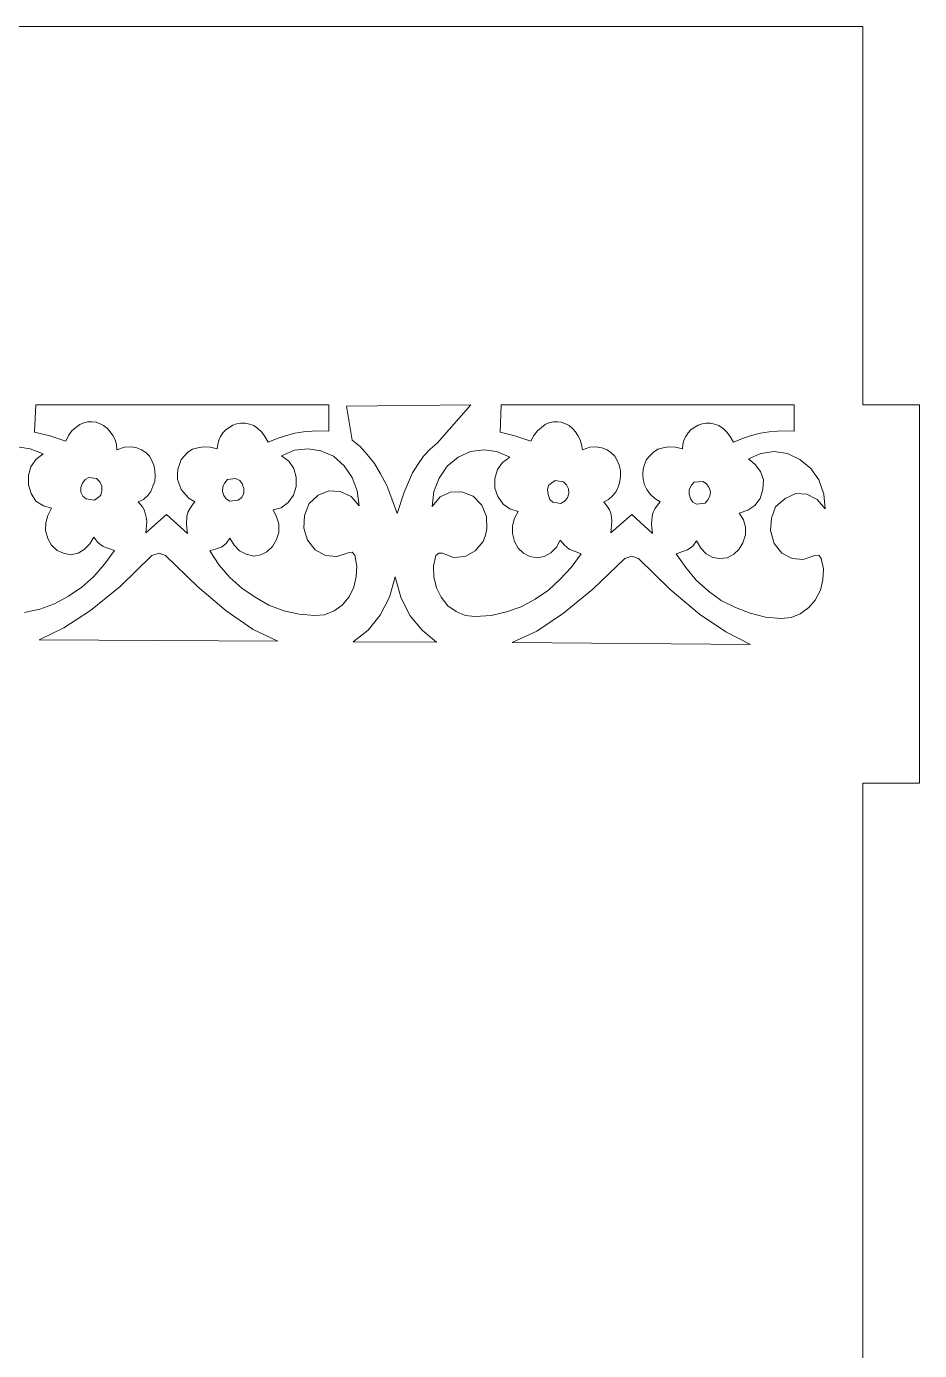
# Model space of a CAD drawing. Header units: inches. Extents: x -4.04 to 3.96, y -5.52 to 0.82.
# Drawn here: x -1.256 to -0.595, y -3.336 to -2.356 of the extents above; entities that cross this region are included whole.
import ezdxf

# ---------------------------------------------------------------- set-up
doc = ezdxf.new("R2010")
doc.units = ezdxf.units.IN
doc.header["$MEASUREMENT"] = 0
doc.layers.add('Katman 1', color=7, linetype='Continuous')

msp = doc.modelspace()

# ---------------------------------------------------------------- linework, layer by layer
at = {"layer": 'Katman 1', "color": 250, "lineweight": 9}
for points in [[(-1.67309, -2.35577), (-1.67309, -2.35577), (-0.63721, -2.35577), (-0.63721, -2.35577)], [(-0.63721, -2.35577), (-0.63721, -2.35577), (-0.63721, -2.63572), (-0.63721, -2.63572)], [(-1.2486, -2.63572), (-1.2486, -2.63572), (-1.24963, -2.65603), (-1.24963, -2.65603)], [(-1.03194, -2.63572), (-1.03194, -2.63572), (-1.2486, -2.63572), (-1.2486, -2.63572)], [(-1.03194, -2.65532), (-1.03194, -2.65532), (-1.03194, -2.63572), (-1.03194, -2.63572)], [(-0.92698, -2.63572), (-0.92698, -2.63572), (-1.01901, -2.63681), (-1.01901, -2.63681)], [(-0.95183, -2.66409), (-0.95183, -2.66409), (-0.92698, -2.63572), (-0.92698, -2.63572)], [(-0.90456, -2.63572), (-0.90456, -2.63572), (-0.90527, -2.65603), (-0.90527, -2.65603)], [(-0.68793, -2.63572), (-0.68793, -2.63572), (-0.90456, -2.63572), (-0.90456, -2.63572)], [(-0.68793, -2.65532), (-0.68793, -2.65532), (-0.68793, -2.63572), (-0.68793, -2.63572)], [(-0.63721, -2.63572), (-0.63721, -2.63572), (-0.59519, -2.63572), (-0.59519, -2.63572)], [(-0.59519, -2.63572), (-0.59519, -2.63572), (-0.59519, -2.91573), (-0.59519, -2.91573)], [(-1.01901, -2.63681), (-1.01901, -2.63681), (-1.01481, -2.66198), (-1.01481, -2.66198)], [(-1.22442, -2.6585), (-1.22442, -2.6585), (-1.222, -2.65498), (-1.222, -2.65498)], [(-1.222, -2.65498), (-1.222, -2.65498), (-1.21918, -2.65254), (-1.21918, -2.65254)], [(-1.21918, -2.65254), (-1.21918, -2.65254), (-1.21607, -2.65045), (-1.21607, -2.65045)], [(-1.21607, -2.65045), (-1.21607, -2.65045), (-1.21322, -2.64905), (-1.21322, -2.64905)], [(-1.21322, -2.64905), (-1.21322, -2.64905), (-1.21011, -2.64834), (-1.21011, -2.64834)], [(-1.21011, -2.64834), (-1.21011, -2.64834), (-1.20693, -2.64834), (-1.20693, -2.64834)], [(-1.20693, -2.64834), (-1.20693, -2.64834), (-1.20411, -2.6487), (-1.20411, -2.6487)], [(-1.20411, -2.6487), (-1.20411, -2.6487), (-1.201, -2.64976), (-1.201, -2.64976)], [(-1.201, -2.64976), (-1.201, -2.64976), (-1.19853, -2.65112), (-1.19853, -2.65112)], [(-1.19853, -2.65112), (-1.19853, -2.65112), (-1.19573, -2.65325), (-1.19573, -2.65325)], [(-1.19573, -2.65325), (-1.19573, -2.65325), (-1.19367, -2.6557), (-1.19367, -2.6557)], [(-1.11035, -2.65639), (-1.11035, -2.65639), (-1.10826, -2.65428), (-1.10826, -2.65428)], [(-1.10826, -2.65428), (-1.10826, -2.65428), (-1.10577, -2.65254), (-1.10577, -2.65254)], [(-1.10577, -2.65254), (-1.10577, -2.65254), (-1.10299, -2.65078), (-1.10299, -2.65078)], [(-1.10299, -2.65078), (-1.10299, -2.65078), (-1.10019, -2.64976), (-1.10019, -2.64976)], [(-1.10019, -2.64976), (-1.10019, -2.64976), (-1.09704, -2.64941), (-1.09704, -2.64941)], [(-1.09704, -2.64941), (-1.09704, -2.64941), (-1.09391, -2.64941), (-1.09391, -2.64941)], [(-1.09391, -2.64941), (-1.09391, -2.64941), (-1.09075, -2.65007), (-1.09075, -2.65007)], [(-1.09075, -2.65007), (-1.09075, -2.65007), (-1.08757, -2.65112), (-1.08757, -2.65112)], [(-1.08757, -2.65112), (-1.08757, -2.65112), (-1.08446, -2.65325), (-1.08446, -2.65325)], [(-1.08446, -2.65325), (-1.08446, -2.65325), (-1.08161, -2.65603), (-1.08161, -2.65603)], [(-1.05083, -2.6557), (-1.05083, -2.6557), (-1.04421, -2.65532), (-1.04421, -2.65532)], [(-1.04421, -2.65532), (-1.04421, -2.65532), (-1.03826, -2.65498), (-1.03826, -2.65498)], [(-1.03826, -2.65498), (-1.03826, -2.65498), (-1.03194, -2.65532), (-1.03194, -2.65532)], [(-0.8804, -2.6585), (-0.8804, -2.6585), (-0.87758, -2.65498), (-0.87758, -2.65498)], [(-0.87758, -2.65498), (-0.87758, -2.65498), (-0.8748, -2.65254), (-0.8748, -2.65254)], [(-0.8748, -2.65254), (-0.8748, -2.65254), (-0.872, -2.65045), (-0.872, -2.65045)], [(-0.872, -2.65045), (-0.872, -2.65045), (-0.86922, -2.64905), (-0.86922, -2.64905)], [(-0.86922, -2.64905), (-0.86922, -2.64905), (-0.86605, -2.64834), (-0.86605, -2.64834)], [(-0.86605, -2.64834), (-0.86605, -2.64834), (-0.86294, -2.64834), (-0.86294, -2.64834)], [(-0.86294, -2.64834), (-0.86294, -2.64834), (-0.86011, -2.6487), (-0.86011, -2.6487)], [(-0.86011, -2.6487), (-0.86011, -2.6487), (-0.85698, -2.64976), (-0.85698, -2.64976)], [(-0.85698, -2.64976), (-0.85698, -2.64976), (-0.85416, -2.65112), (-0.85416, -2.65112)], [(-0.85416, -2.65112), (-0.85416, -2.65112), (-0.85171, -2.65325), (-0.85171, -2.65325)], [(-0.85171, -2.65325), (-0.85171, -2.65325), (-0.8496, -2.6557), (-0.8496, -2.6557)], [(-0.76631, -2.65639), (-0.76631, -2.65639), (-0.76422, -2.65428), (-0.76422, -2.65428)], [(-0.76422, -2.65428), (-0.76422, -2.65428), (-0.76177, -2.65254), (-0.76177, -2.65254)], [(-0.76177, -2.65254), (-0.76177, -2.65254), (-0.75898, -2.65078), (-0.75898, -2.65078)], [(-0.75898, -2.65078), (-0.75898, -2.65078), (-0.75581, -2.64976), (-0.75581, -2.64976)], [(-0.75581, -2.64976), (-0.75581, -2.64976), (-0.75304, -2.64941), (-0.75304, -2.64941)], [(-0.75304, -2.64941), (-0.75304, -2.64941), (-0.74986, -2.64941), (-0.74986, -2.64941)], [(-0.74986, -2.64941), (-0.74986, -2.64941), (-0.7467, -2.65007), (-0.7467, -2.65007)], [(-0.7467, -2.65007), (-0.7467, -2.65007), (-0.74357, -2.65112), (-0.74357, -2.65112)], [(-0.74357, -2.65112), (-0.74357, -2.65112), (-0.74046, -2.65325), (-0.74046, -2.65325)], [(-0.74046, -2.65325), (-0.74046, -2.65325), (-0.73764, -2.65603), (-0.73764, -2.65603)], [(-0.70646, -2.6557), (-0.70646, -2.6557), (-0.70017, -2.65532), (-0.70017, -2.65532)], [(-0.70017, -2.65532), (-0.70017, -2.65532), (-0.69422, -2.65498), (-0.69422, -2.65498)], [(-0.69422, -2.65498), (-0.69422, -2.65498), (-0.68793, -2.65532), (-0.68793, -2.65532)], [(-1.24963, -2.65603), (-1.24963, -2.65603), (-1.23844, -2.65885), (-1.23844, -2.65885)], [(-1.23844, -2.65885), (-1.23844, -2.65885), (-1.22654, -2.6627), (-1.22654, -2.6627)], [(-1.22654, -2.6627), (-1.22654, -2.6627), (-1.22442, -2.6585), (-1.22442, -2.6585)], [(-1.19367, -2.6557), (-1.19367, -2.6557), (-1.19186, -2.6585), (-1.19186, -2.6585)], [(-1.19186, -2.6585), (-1.19186, -2.6585), (-1.19013, -2.66163), (-1.19013, -2.66163)], [(-1.19013, -2.66163), (-1.19013, -2.66163), (-1.18909, -2.66514), (-1.18909, -2.66514)], [(-1.18909, -2.66514), (-1.18909, -2.66514), (-1.18875, -2.66901), (-1.18875, -2.66901)], [(-1.11455, -2.6683), (-1.11455, -2.6683), (-1.11417, -2.66514), (-1.11417, -2.66514)], [(-1.11417, -2.66514), (-1.11417, -2.66514), (-1.11346, -2.66198), (-1.11346, -2.66198)], [(-1.11346, -2.66198), (-1.11346, -2.66198), (-1.11208, -2.65919), (-1.11208, -2.65919)], [(-1.11208, -2.65919), (-1.11208, -2.65919), (-1.11035, -2.65639), (-1.11035, -2.65639)], [(-1.08161, -2.65603), (-1.08161, -2.65603), (-1.07922, -2.65919), (-1.07922, -2.65919)], [(-1.07922, -2.65919), (-1.07922, -2.65919), (-1.07675, -2.66341), (-1.07675, -2.66341)], [(-1.07675, -2.66341), (-1.07675, -2.66341), (-1.0701, -2.66061), (-1.0701, -2.66061)], [(-1.0701, -2.66061), (-1.0701, -2.66061), (-1.06343, -2.6585), (-1.06343, -2.6585)], [(-1.06343, -2.6585), (-1.06343, -2.6585), (-1.05715, -2.65674), (-1.05715, -2.65674)], [(-1.05715, -2.65674), (-1.05715, -2.65674), (-1.05083, -2.6557), (-1.05083, -2.6557)], [(-1.01481, -2.66198), (-1.01481, -2.66198), (-1.00885, -2.66656), (-1.00885, -2.66656)], [(-0.95703, -2.66863), (-0.95703, -2.66863), (-0.95183, -2.66409), (-0.95183, -2.66409)], [(-0.90527, -2.65603), (-0.90527, -2.65603), (-0.8944, -2.65885), (-0.8944, -2.65885)], [(-0.8944, -2.65885), (-0.8944, -2.65885), (-0.88254, -2.6627), (-0.88254, -2.6627)], [(-0.88254, -2.6627), (-0.88254, -2.6627), (-0.8804, -2.6585), (-0.8804, -2.6585)], [(-0.8496, -2.6557), (-0.8496, -2.6557), (-0.84787, -2.6585), (-0.84787, -2.6585)], [(-0.84787, -2.6585), (-0.84787, -2.6585), (-0.84611, -2.66163), (-0.84611, -2.66163)], [(-0.84611, -2.66163), (-0.84611, -2.66163), (-0.84509, -2.66514), (-0.84509, -2.66514)], [(-0.84509, -2.66514), (-0.84509, -2.66514), (-0.84438, -2.66901), (-0.84438, -2.66901)], [(-0.77051, -2.6683), (-0.77051, -2.6683), (-0.77017, -2.66514), (-0.77017, -2.66514)], [(-0.77017, -2.66514), (-0.77017, -2.66514), (-0.76951, -2.66198), (-0.76951, -2.66198)], [(-0.76951, -2.66198), (-0.76951, -2.66198), (-0.76809, -2.65919), (-0.76809, -2.65919)], [(-0.76809, -2.65919), (-0.76809, -2.65919), (-0.76631, -2.65639), (-0.76631, -2.65639)], [(-0.73764, -2.65603), (-0.73764, -2.65603), (-0.73515, -2.65919), (-0.73515, -2.65919)], [(-0.73515, -2.65919), (-0.73515, -2.65919), (-0.73273, -2.66341), (-0.73273, -2.66341)], [(-0.73273, -2.66341), (-0.73273, -2.66341), (-0.72611, -2.66061), (-0.72611, -2.66061)], [(-0.72611, -2.66061), (-0.72611, -2.66061), (-0.71944, -2.6585), (-0.71944, -2.6585)], [(-0.71944, -2.6585), (-0.71944, -2.6585), (-0.71277, -2.65674), (-0.71277, -2.65674)], [(-0.71277, -2.65674), (-0.71277, -2.65674), (-0.70646, -2.6557), (-0.70646, -2.6557)], [(-1.26225, -2.6669), (-1.26225, -2.6669), (-1.2528, -2.6683), (-1.2528, -2.6683)], [(-1.2528, -2.6683), (-1.2528, -2.6683), (-1.24331, -2.67214), (-1.24331, -2.67214)], [(-1.24331, -2.67214), (-1.24331, -2.67214), (-1.2486, -2.67632), (-1.2486, -2.67632)], [(-1.18875, -2.66901), (-1.18875, -2.66901), (-1.18315, -2.66723), (-1.18315, -2.66723)], [(-1.18315, -2.66723), (-1.18315, -2.66723), (-1.17822, -2.6669), (-1.17822, -2.6669)], [(-1.17822, -2.6669), (-1.17822, -2.6669), (-1.17402, -2.66761), (-1.17402, -2.66761)], [(-1.17402, -2.66761), (-1.17402, -2.66761), (-1.17053, -2.66901), (-1.17053, -2.66901)], [(-1.17053, -2.66901), (-1.17053, -2.66901), (-1.1674, -2.6711), (-1.1674, -2.6711)], [(-1.1674, -2.6711), (-1.1674, -2.6711), (-1.16462, -2.6739), (-1.16462, -2.6739)], [(-1.16462, -2.6739), (-1.16462, -2.6739), (-1.16287, -2.67705), (-1.16287, -2.67705)], [(-1.14115, -2.67632), (-1.14115, -2.67632), (-1.13866, -2.67357), (-1.13866, -2.67357)], [(-1.13866, -2.67357), (-1.13866, -2.67357), (-1.13624, -2.67072), (-1.13624, -2.67072)], [(-1.13624, -2.67072), (-1.13624, -2.67072), (-1.13273, -2.66863), (-1.13273, -2.66863)], [(-1.13273, -2.66863), (-1.13273, -2.66863), (-1.12891, -2.66761), (-1.12891, -2.66761)], [(-1.12891, -2.66761), (-1.12891, -2.66761), (-1.12471, -2.6669), (-1.12471, -2.6669)], [(-1.12471, -2.6669), (-1.12471, -2.6669), (-1.11981, -2.66723), (-1.11981, -2.66723)], [(-1.11981, -2.66723), (-1.11981, -2.66723), (-1.11455, -2.6683), (-1.11455, -2.6683)], [(-1.0575, -2.66934), (-1.0575, -2.66934), (-1.06695, -2.67357), (-1.06695, -2.67357)], [(-1.06695, -2.67357), (-1.06695, -2.67357), (-1.0617, -2.67739), (-1.0617, -2.67739)], [(-1.04735, -2.6683), (-1.04735, -2.6683), (-1.0575, -2.66934), (-1.0575, -2.66934)], [(-1.03788, -2.66972), (-1.03788, -2.66972), (-1.04735, -2.6683), (-1.04735, -2.6683)], [(-1.02845, -2.6739), (-1.02845, -2.6739), (-1.03788, -2.66972), (-1.03788, -2.66972)], [(-1.02074, -2.68088), (-1.02074, -2.68088), (-1.02845, -2.6739), (-1.02845, -2.6739)], [(-1.00885, -2.66656), (-1.00885, -2.66656), (-1.00361, -2.67245), (-1.00361, -2.67245)], [(-1.00361, -2.67245), (-1.00361, -2.67245), (-0.99834, -2.67916), (-0.99834, -2.67916)], [(-0.96614, -2.67985), (-0.96614, -2.67985), (-0.96194, -2.6739), (-0.96194, -2.6739)], [(-0.96194, -2.6739), (-0.96194, -2.6739), (-0.95703, -2.66863), (-0.95703, -2.66863)], [(-0.94445, -2.68125), (-0.94445, -2.68125), (-0.93645, -2.67458), (-0.93645, -2.67458)], [(-0.93645, -2.67458), (-0.93645, -2.67458), (-0.92727, -2.67039), (-0.92727, -2.67039)], [(-0.92727, -2.67039), (-0.92727, -2.67039), (-0.91749, -2.66901), (-0.91749, -2.66901)], [(-0.91749, -2.66901), (-0.91749, -2.66901), (-0.90771, -2.67039), (-0.90771, -2.67039)], [(-0.90771, -2.67039), (-0.90771, -2.67039), (-0.89827, -2.67458), (-0.89827, -2.67458)], [(-0.89827, -2.67458), (-0.89827, -2.67458), (-0.9035, -2.67845), (-0.9035, -2.67845)], [(-0.84438, -2.66901), (-0.84438, -2.66901), (-0.83909, -2.66723), (-0.83909, -2.66723)], [(-0.83909, -2.66723), (-0.83909, -2.66723), (-0.83422, -2.6669), (-0.83422, -2.6669)], [(-0.83422, -2.6669), (-0.83422, -2.6669), (-0.83002, -2.66761), (-0.83002, -2.66761)], [(-0.83002, -2.66761), (-0.83002, -2.66761), (-0.8262, -2.66901), (-0.8262, -2.66901)], [(-0.8262, -2.66901), (-0.8262, -2.66901), (-0.8234, -2.6711), (-0.8234, -2.6711)], [(-0.8234, -2.6711), (-0.8234, -2.6711), (-0.82057, -2.6739), (-0.82057, -2.6739)], [(-0.82057, -2.6739), (-0.82057, -2.6739), (-0.81882, -2.67705), (-0.81882, -2.67705)], [(-0.79709, -2.67632), (-0.79709, -2.67632), (-0.79469, -2.67357), (-0.79469, -2.67357)], [(-0.79469, -2.67357), (-0.79469, -2.67357), (-0.79187, -2.67072), (-0.79187, -2.67072)], [(-0.79187, -2.67072), (-0.79187, -2.67072), (-0.78873, -2.66863), (-0.78873, -2.66863)], [(-0.78873, -2.66863), (-0.78873, -2.66863), (-0.78486, -2.66761), (-0.78486, -2.66761)], [(-0.78486, -2.66761), (-0.78486, -2.66761), (-0.78066, -2.6669), (-0.78066, -2.6669)], [(-0.78066, -2.6669), (-0.78066, -2.6669), (-0.77575, -2.66723), (-0.77575, -2.66723)], [(-0.77575, -2.66723), (-0.77575, -2.66723), (-0.77051, -2.6683), (-0.77051, -2.6683)], [(-0.71242, -2.67178), (-0.71242, -2.67178), (-0.72153, -2.67563), (-0.72153, -2.67563)], [(-0.70264, -2.67039), (-0.70264, -2.67039), (-0.71242, -2.67178), (-0.71242, -2.67178)], [(-0.69281, -2.67178), (-0.69281, -2.67178), (-0.70264, -2.67039), (-0.70264, -2.67039)], [(-0.68373, -2.67632), (-0.68373, -2.67632), (-0.69281, -2.67178), (-0.69281, -2.67178)], [(-1.25242, -2.68159), (-1.25242, -2.68159), (-1.25418, -2.6879), (-1.25418, -2.6879)], [(-1.2486, -2.67632), (-1.2486, -2.67632), (-1.25242, -2.68159), (-1.25242, -2.68159)], [(-1.16287, -2.67705), (-1.16287, -2.67705), (-1.16146, -2.68054), (-1.16146, -2.68054)], [(-1.16146, -2.68054), (-1.16146, -2.68054), (-1.16075, -2.68443), (-1.16075, -2.68443)], [(-1.16075, -2.68443), (-1.16075, -2.68443), (-1.16037, -2.68823), (-1.16037, -2.68823)], [(-1.14393, -2.68719), (-1.14393, -2.68719), (-1.1436, -2.68332), (-1.1436, -2.68332)], [(-1.1436, -2.68332), (-1.1436, -2.68332), (-1.14251, -2.67985), (-1.14251, -2.67985)], [(-1.14251, -2.67985), (-1.14251, -2.67985), (-1.14115, -2.67632), (-1.14115, -2.67632)], [(-1.0617, -2.67739), (-1.0617, -2.67739), (-1.05785, -2.68299), (-1.05785, -2.68299)], [(-1.05785, -2.68299), (-1.05785, -2.68299), (-1.05608, -2.68932), (-1.05608, -2.68932)], [(-1.01481, -2.68961), (-1.01481, -2.68961), (-1.02074, -2.68088), (-1.02074, -2.68088)], [(-0.99834, -2.67916), (-0.99834, -2.67916), (-0.99381, -2.68683), (-0.99381, -2.68683)], [(-0.97001, -2.68612), (-0.97001, -2.68612), (-0.96614, -2.67985), (-0.96614, -2.67985)], [(-0.95043, -2.68999), (-0.95043, -2.68999), (-0.94445, -2.68125), (-0.94445, -2.68125)], [(-0.90734, -2.6837), (-0.90734, -2.6837), (-0.90914, -2.69032), (-0.90914, -2.69032)], [(-0.9035, -2.67845), (-0.9035, -2.67845), (-0.90734, -2.6837), (-0.90734, -2.6837)], [(-0.81882, -2.67705), (-0.81882, -2.67705), (-0.8174, -2.68054), (-0.8174, -2.68054)], [(-0.8174, -2.68054), (-0.8174, -2.68054), (-0.81637, -2.68443), (-0.81637, -2.68443)], [(-0.81637, -2.68443), (-0.81637, -2.68443), (-0.81637, -2.68823), (-0.81637, -2.68823)], [(-0.79991, -2.68719), (-0.79991, -2.68719), (-0.79956, -2.68332), (-0.79956, -2.68332)], [(-0.79956, -2.68332), (-0.79956, -2.68332), (-0.79851, -2.67985), (-0.79851, -2.67985)], [(-0.79851, -2.67985), (-0.79851, -2.67985), (-0.79709, -2.67632), (-0.79709, -2.67632)], [(-0.72153, -2.67563), (-0.72153, -2.67563), (-0.71662, -2.67985), (-0.71662, -2.67985)], [(-0.71662, -2.67985), (-0.71662, -2.67985), (-0.71279, -2.68512), (-0.71279, -2.68512)], [(-0.67566, -2.68299), (-0.67566, -2.68299), (-0.68373, -2.67632), (-0.68373, -2.67632)], [(-0.66975, -2.69141), (-0.66975, -2.69141), (-0.67566, -2.68299), (-0.67566, -2.68299)], [(-1.25418, -2.6879), (-1.25418, -2.6879), (-1.25418, -2.6949), (-1.25418, -2.6949)], [(-1.21535, -2.69699), (-1.21535, -2.69699), (-1.21427, -2.69385), (-1.21427, -2.69385)], [(-1.21427, -2.69385), (-1.21427, -2.69385), (-1.2122, -2.69103), (-1.2122, -2.69103)], [(-1.2122, -2.69103), (-1.2122, -2.69103), (-1.20938, -2.68961), (-1.20938, -2.68961)], [(-1.20938, -2.68961), (-1.20938, -2.68961), (-1.20382, -2.69032), (-1.20382, -2.69032)], [(-1.20382, -2.69032), (-1.20382, -2.69032), (-1.20133, -2.69279), (-1.20133, -2.69279)], [(-1.20133, -2.69279), (-1.20133, -2.69279), (-1.19996, -2.69592), (-1.19996, -2.69592)], [(-1.16075, -2.69243), (-1.16075, -2.69243), (-1.16215, -2.69592), (-1.16215, -2.69592)], [(-1.16037, -2.68823), (-1.16037, -2.68823), (-1.16075, -2.69243), (-1.16075, -2.69243)], [(-1.14393, -2.69103), (-1.14393, -2.69103), (-1.14393, -2.68719), (-1.14393, -2.68719)], [(-1.14251, -2.6949), (-1.14251, -2.6949), (-1.14393, -2.69103), (-1.14393, -2.69103)], [(-1.10897, -2.69348), (-1.10897, -2.69348), (-1.11035, -2.69628), (-1.11035, -2.69628)], [(-1.10686, -2.69103), (-1.10686, -2.69103), (-1.10897, -2.69348), (-1.10897, -2.69348)], [(-1.10091, -2.69032), (-1.10091, -2.69032), (-1.10686, -2.69103), (-1.10686, -2.69103)], [(-1.09775, -2.69174), (-1.09775, -2.69174), (-1.10091, -2.69032), (-1.10091, -2.69032)], [(-1.09599, -2.69419), (-1.09599, -2.69419), (-1.09775, -2.69174), (-1.09775, -2.69174)], [(-1.09495, -2.69768), (-1.09495, -2.69768), (-1.09599, -2.69419), (-1.09599, -2.69419)], [(-1.05608, -2.68932), (-1.05608, -2.68932), (-1.05608, -2.69628), (-1.05608, -2.69628)], [(-1.01097, -2.69945), (-1.01097, -2.69945), (-1.01481, -2.68961), (-1.01481, -2.68961)], [(-0.99381, -2.68683), (-0.99381, -2.68683), (-0.98923, -2.69561), (-0.98923, -2.69561)], [(-0.9763, -2.70048), (-0.9763, -2.70048), (-0.97319, -2.69314), (-0.97319, -2.69314)], [(-0.97319, -2.69314), (-0.97319, -2.69314), (-0.97001, -2.68612), (-0.97001, -2.68612)], [(-0.95425, -2.69981), (-0.95425, -2.69981), (-0.95043, -2.68999), (-0.95043, -2.68999)], [(-0.90914, -2.69032), (-0.90914, -2.69032), (-0.90914, -2.69734), (-0.90914, -2.69734)], [(-0.86956, -2.69561), (-0.86956, -2.69561), (-0.86709, -2.69348), (-0.86709, -2.69348)], [(-0.86709, -2.69348), (-0.86709, -2.69348), (-0.86465, -2.69174), (-0.86465, -2.69174)], [(-0.86465, -2.69174), (-0.86465, -2.69174), (-0.85836, -2.69279), (-0.85836, -2.69279)], [(-0.85836, -2.69279), (-0.85836, -2.69279), (-0.85627, -2.6949), (-0.85627, -2.6949)], [(-0.81671, -2.69243), (-0.81671, -2.69243), (-0.81778, -2.69592), (-0.81778, -2.69592)], [(-0.81637, -2.68823), (-0.81637, -2.68823), (-0.81671, -2.69243), (-0.81671, -2.69243)], [(-0.79956, -2.69103), (-0.79956, -2.69103), (-0.79991, -2.68719), (-0.79991, -2.68719)], [(-0.79851, -2.6949), (-0.79851, -2.6949), (-0.79956, -2.69103), (-0.79956, -2.69103)], [(-0.76177, -2.69314), (-0.76177, -2.69314), (-0.76389, -2.69523), (-0.76389, -2.69523)], [(-0.75548, -2.69243), (-0.75548, -2.69243), (-0.76177, -2.69314), (-0.76177, -2.69314)], [(-0.75269, -2.69419), (-0.75269, -2.69419), (-0.75548, -2.69243), (-0.75548, -2.69243)], [(-0.75091, -2.69663), (-0.75091, -2.69663), (-0.75269, -2.69419), (-0.75269, -2.69419)], [(-0.71279, -2.68512), (-0.71279, -2.68512), (-0.71066, -2.69141), (-0.71066, -2.69141)], [(-0.71066, -2.69141), (-0.71066, -2.69141), (-0.71102, -2.69841), (-0.71102, -2.69841)], [(-0.66588, -2.7019), (-0.66588, -2.7019), (-0.66975, -2.69141), (-0.66975, -2.69141)], [(-1.25418, -2.6949), (-1.25418, -2.6949), (-1.25209, -2.70152), (-1.25209, -2.70152)], [(-1.25209, -2.70152), (-1.25209, -2.70152), (-1.2486, -2.70714), (-1.2486, -2.70714)], [(-1.21535, -2.70048), (-1.21535, -2.70048), (-1.21535, -2.69699), (-1.21535, -2.69699)], [(-1.21398, -2.7033), (-1.21398, -2.7033), (-1.21535, -2.70048), (-1.21535, -2.70048)], [(-1.21149, -2.70537), (-1.21149, -2.70537), (-1.21398, -2.7033), (-1.21398, -2.7033)], [(-1.20062, -2.70259), (-1.20062, -2.70259), (-1.20273, -2.70465), (-1.20273, -2.70465)], [(-1.19996, -2.69945), (-1.19996, -2.69945), (-1.20062, -2.70259), (-1.20062, -2.70259)], [(-1.19996, -2.69592), (-1.19996, -2.69592), (-1.19996, -2.69945), (-1.19996, -2.69945)], [(-1.16598, -2.70294), (-1.16598, -2.70294), (-1.16915, -2.70576), (-1.16915, -2.70576)], [(-1.16353, -2.69981), (-1.16353, -2.69981), (-1.16598, -2.70294), (-1.16598, -2.70294)], [(-1.16215, -2.69592), (-1.16215, -2.69592), (-1.16353, -2.69981), (-1.16353, -2.69981)], [(-1.14115, -2.69841), (-1.14115, -2.69841), (-1.14251, -2.6949), (-1.14251, -2.6949)], [(-1.13835, -2.7019), (-1.13835, -2.7019), (-1.14115, -2.69841), (-1.14115, -2.69841)], [(-1.1352, -2.70506), (-1.1352, -2.70506), (-1.13835, -2.7019), (-1.13835, -2.7019)], [(-1.11035, -2.69628), (-1.11035, -2.69628), (-1.11068, -2.69981), (-1.11068, -2.69981)], [(-1.11068, -2.69981), (-1.11068, -2.69981), (-1.10964, -2.70294), (-1.10964, -2.70294)], [(-1.10964, -2.70294), (-1.10964, -2.70294), (-1.10791, -2.70537), (-1.10791, -2.70537)], [(-1.09915, -2.70643), (-1.09915, -2.70643), (-1.09633, -2.70435), (-1.09633, -2.70435)], [(-1.09633, -2.70435), (-1.09633, -2.70435), (-1.09495, -2.70119), (-1.09495, -2.70119)], [(-1.09495, -2.70119), (-1.09495, -2.70119), (-1.09495, -2.69768), (-1.09495, -2.69768)], [(-1.05819, -2.70259), (-1.05819, -2.70259), (-1.06204, -2.70817), (-1.06204, -2.70817)], [(-1.05608, -2.69628), (-1.05608, -2.69628), (-1.05819, -2.70259), (-1.05819, -2.70259)], [(-1.04663, -2.70888), (-1.04663, -2.70888), (-1.03996, -2.70259), (-1.03996, -2.70259)], [(-1.03996, -2.70259), (-1.03996, -2.70259), (-1.03194, -2.69945), (-1.03194, -2.69945)], [(-1.03194, -2.69945), (-1.03194, -2.69945), (-1.02352, -2.69981), (-1.02352, -2.69981)], [(-1.02352, -2.69981), (-1.02352, -2.69981), (-1.01552, -2.70365), (-1.01552, -2.70365)], [(-1.01552, -2.70365), (-1.01552, -2.70365), (-1.00954, -2.71063), (-1.00954, -2.71063)], [(-1.00954, -2.71063), (-1.00954, -2.71063), (-1.01097, -2.69945), (-1.01097, -2.69945)], [(-0.98923, -2.69561), (-0.98923, -2.69561), (-0.98536, -2.70537), (-0.98536, -2.70537)], [(-0.98154, -2.71623), (-0.98154, -2.71623), (-0.9763, -2.70048), (-0.9763, -2.70048)], [(-0.95567, -2.71101), (-0.95567, -2.71101), (-0.95425, -2.69981), (-0.95425, -2.69981)], [(-0.9497, -2.70396), (-0.9497, -2.70396), (-0.95567, -2.71101), (-0.95567, -2.71101)], [(-0.94201, -2.70048), (-0.94201, -2.70048), (-0.9497, -2.70396), (-0.9497, -2.70396)], [(-0.93361, -2.70015), (-0.93361, -2.70015), (-0.94201, -2.70048), (-0.94201, -2.70048)], [(-0.92518, -2.7033), (-0.92518, -2.7033), (-0.93361, -2.70015), (-0.93361, -2.70015)], [(-0.91892, -2.70996), (-0.91892, -2.70996), (-0.92518, -2.7033), (-0.92518, -2.7033)], [(-0.90914, -2.69734), (-0.90914, -2.69734), (-0.907, -2.70365), (-0.907, -2.70365)], [(-0.907, -2.70365), (-0.907, -2.70365), (-0.90314, -2.70921), (-0.90314, -2.70921)], [(-0.87027, -2.69874), (-0.87027, -2.69874), (-0.86956, -2.69561), (-0.86956, -2.69561)], [(-0.86991, -2.70223), (-0.86991, -2.70223), (-0.87027, -2.69874), (-0.87027, -2.69874)], [(-0.86854, -2.70576), (-0.86854, -2.70576), (-0.86991, -2.70223), (-0.86991, -2.70223)], [(-0.85627, -2.6949), (-0.85627, -2.6949), (-0.85487, -2.69805), (-0.85487, -2.69805)], [(-0.85451, -2.70152), (-0.85451, -2.70152), (-0.85558, -2.70465), (-0.85558, -2.70465)], [(-0.85487, -2.69805), (-0.85487, -2.69805), (-0.85451, -2.70152), (-0.85451, -2.70152)], [(-0.82198, -2.70294), (-0.82198, -2.70294), (-0.82509, -2.70576), (-0.82509, -2.70576)], [(-0.81954, -2.69981), (-0.81954, -2.69981), (-0.82198, -2.70294), (-0.82198, -2.70294)], [(-0.81778, -2.69592), (-0.81778, -2.69592), (-0.81954, -2.69981), (-0.81954, -2.69981)], [(-0.79678, -2.69841), (-0.79678, -2.69841), (-0.79851, -2.6949), (-0.79851, -2.6949)], [(-0.79431, -2.7019), (-0.79431, -2.7019), (-0.79678, -2.69841), (-0.79678, -2.69841)], [(-0.79082, -2.70506), (-0.79082, -2.70506), (-0.79431, -2.7019), (-0.79431, -2.7019)], [(-0.76389, -2.69523), (-0.76389, -2.69523), (-0.76564, -2.69841), (-0.76564, -2.69841)], [(-0.76564, -2.69841), (-0.76564, -2.69841), (-0.76564, -2.7019), (-0.76564, -2.7019)], [(-0.76564, -2.7019), (-0.76564, -2.7019), (-0.76459, -2.70537), (-0.76459, -2.70537)], [(-0.75162, -2.7061), (-0.75162, -2.7061), (-0.7502, -2.7033), (-0.7502, -2.7033)], [(-0.74986, -2.69981), (-0.74986, -2.69981), (-0.75091, -2.69663), (-0.75091, -2.69663)], [(-0.7502, -2.7033), (-0.7502, -2.7033), (-0.74986, -2.69981), (-0.74986, -2.69981)], [(-0.71102, -2.69841), (-0.71102, -2.69841), (-0.71313, -2.70506), (-0.71313, -2.70506)], [(-0.69459, -2.70506), (-0.69459, -2.70506), (-0.68652, -2.70152), (-0.68652, -2.70152)], [(-0.68652, -2.70152), (-0.68652, -2.70152), (-0.67848, -2.7019), (-0.67848, -2.7019)], [(-0.67848, -2.7019), (-0.67848, -2.7019), (-0.67075, -2.70576), (-0.67075, -2.70576)], [(-0.66484, -2.71274), (-0.66484, -2.71274), (-0.66588, -2.7019), (-0.66588, -2.7019)], [(-1.2486, -2.70714), (-1.2486, -2.70714), (-1.24298, -2.71063), (-1.24298, -2.71063)], [(-1.24298, -2.71063), (-1.24298, -2.71063), (-1.23705, -2.71237), (-1.23705, -2.71237)], [(-1.23705, -2.71237), (-1.23705, -2.71237), (-1.23987, -2.71763), (-1.23987, -2.71763)], [(-1.20551, -2.70643), (-1.20551, -2.70643), (-1.21149, -2.70537), (-1.21149, -2.70537)], [(-1.20273, -2.70465), (-1.20273, -2.70465), (-1.20551, -2.70643), (-1.20551, -2.70643)], [(-1.16915, -2.70576), (-1.16915, -2.70576), (-1.173, -2.70746), (-1.173, -2.70746)], [(-1.173, -2.70746), (-1.173, -2.70746), (-1.16982, -2.71132), (-1.16982, -2.71132)], [(-1.16982, -2.71132), (-1.16982, -2.71132), (-1.16846, -2.71346), (-1.16846, -2.71346)], [(-1.16846, -2.71346), (-1.16846, -2.71346), (-1.16775, -2.71587), (-1.16775, -2.71587)], [(-1.13624, -2.71517), (-1.13624, -2.71517), (-1.13486, -2.71274), (-1.13486, -2.71274)], [(-1.131, -2.70746), (-1.131, -2.70746), (-1.1352, -2.70506), (-1.1352, -2.70506)], [(-1.13486, -2.71274), (-1.13486, -2.71274), (-1.13311, -2.70996), (-1.13311, -2.70996)], [(-1.13311, -2.70996), (-1.13311, -2.70996), (-1.131, -2.70746), (-1.131, -2.70746)], [(-1.10791, -2.70537), (-1.10791, -2.70537), (-1.1051, -2.70714), (-1.1051, -2.70714)], [(-1.1051, -2.70714), (-1.1051, -2.70714), (-1.09915, -2.70643), (-1.09915, -2.70643)], [(-1.0673, -2.71203), (-1.0673, -2.71203), (-1.07326, -2.71346), (-1.07326, -2.71346)], [(-1.07326, -2.71346), (-1.07326, -2.71346), (-1.07081, -2.7187), (-1.07081, -2.7187)], [(-1.06204, -2.70817), (-1.06204, -2.70817), (-1.0673, -2.71203), (-1.0673, -2.71203)], [(-1.05012, -2.71763), (-1.05012, -2.71763), (-1.04663, -2.70888), (-1.04663, -2.70888)], [(-0.98536, -2.70537), (-0.98536, -2.70537), (-0.98154, -2.71623), (-0.98154, -2.71623)], [(-0.91543, -2.71832), (-0.91543, -2.71832), (-0.91892, -2.70996), (-0.91892, -2.70996)], [(-0.90314, -2.70921), (-0.90314, -2.70921), (-0.89827, -2.71274), (-0.89827, -2.71274)], [(-0.89827, -2.71274), (-0.89827, -2.71274), (-0.89194, -2.71483), (-0.89194, -2.71483)], [(-0.86642, -2.70783), (-0.86642, -2.70783), (-0.86854, -2.70576), (-0.86854, -2.70576)], [(-0.86047, -2.70888), (-0.86047, -2.70888), (-0.86642, -2.70783), (-0.86642, -2.70783)], [(-0.85769, -2.70714), (-0.85769, -2.70714), (-0.86047, -2.70888), (-0.86047, -2.70888)], [(-0.85558, -2.70465), (-0.85558, -2.70465), (-0.85769, -2.70714), (-0.85769, -2.70714)], [(-0.82509, -2.70576), (-0.82509, -2.70576), (-0.82865, -2.70746), (-0.82865, -2.70746)], [(-0.82865, -2.70746), (-0.82865, -2.70746), (-0.82582, -2.71132), (-0.82582, -2.71132)], [(-0.82582, -2.71132), (-0.82582, -2.71132), (-0.8244, -2.71346), (-0.8244, -2.71346)], [(-0.8244, -2.71346), (-0.8244, -2.71346), (-0.8234, -2.71587), (-0.8234, -2.71587)], [(-0.79222, -2.71517), (-0.79222, -2.71517), (-0.79082, -2.71274), (-0.79082, -2.71274)], [(-0.78698, -2.70746), (-0.78698, -2.70746), (-0.79082, -2.70506), (-0.79082, -2.70506)], [(-0.79082, -2.71274), (-0.79082, -2.71274), (-0.78906, -2.70996), (-0.78906, -2.70996)], [(-0.78906, -2.70996), (-0.78906, -2.70996), (-0.78698, -2.70746), (-0.78698, -2.70746)], [(-0.76459, -2.70537), (-0.76459, -2.70537), (-0.76284, -2.70783), (-0.76284, -2.70783)], [(-0.76284, -2.70783), (-0.76284, -2.70783), (-0.76002, -2.70921), (-0.76002, -2.70921)], [(-0.76002, -2.70921), (-0.76002, -2.70921), (-0.75373, -2.7085), (-0.75373, -2.7085)], [(-0.75373, -2.7085), (-0.75373, -2.7085), (-0.75162, -2.7061), (-0.75162, -2.7061)], [(-0.72224, -2.71381), (-0.72224, -2.71381), (-0.72853, -2.71587), (-0.72853, -2.71587)], [(-0.71699, -2.71028), (-0.71699, -2.71028), (-0.72224, -2.71381), (-0.72224, -2.71381)], [(-0.71313, -2.70506), (-0.71313, -2.70506), (-0.71699, -2.71028), (-0.71699, -2.71028)], [(-0.7047, -2.71974), (-0.7047, -2.71974), (-0.70159, -2.71132), (-0.70159, -2.71132)], [(-0.70159, -2.71132), (-0.70159, -2.71132), (-0.69459, -2.70506), (-0.69459, -2.70506)], [(-0.67075, -2.70576), (-0.67075, -2.70576), (-0.66484, -2.71274), (-0.66484, -2.71274)], [(-1.24125, -2.72323), (-1.24125, -2.72323), (-1.24156, -2.72885), (-1.24156, -2.72885)], [(-1.23987, -2.71763), (-1.23987, -2.71763), (-1.24125, -2.72323), (-1.24125, -2.72323)], [(-1.16775, -2.71587), (-1.16775, -2.71587), (-1.16704, -2.71904), (-1.16704, -2.71904)], [(-1.1674, -2.73061), (-1.1674, -2.73061), (-1.15202, -2.71694), (-1.15202, -2.71694)], [(-1.16669, -2.72219), (-1.16669, -2.72219), (-1.1674, -2.73061), (-1.1674, -2.73061)], [(-1.16704, -2.71904), (-1.16704, -2.71904), (-1.16669, -2.72219), (-1.16669, -2.72219)], [(-1.15202, -2.71694), (-1.15202, -2.71694), (-1.13659, -2.73094), (-1.13659, -2.73094)], [(-1.13728, -2.72428), (-1.13728, -2.72428), (-1.13695, -2.71832), (-1.13695, -2.71832)], [(-1.13695, -2.71832), (-1.13695, -2.71832), (-1.13624, -2.71517), (-1.13624, -2.71517)], [(-1.07081, -2.7187), (-1.07081, -2.7187), (-1.06906, -2.72394), (-1.06906, -2.72394)], [(-1.06906, -2.72394), (-1.06906, -2.72394), (-1.06906, -2.73023), (-1.06906, -2.73023)], [(-1.0505, -2.72708), (-1.0505, -2.72708), (-1.05012, -2.71763), (-1.05012, -2.71763)], [(-0.91505, -2.72746), (-0.91505, -2.72746), (-0.91543, -2.71832), (-0.91543, -2.71832)], [(-0.89478, -2.71974), (-0.89478, -2.71974), (-0.89619, -2.72532), (-0.89619, -2.72532)], [(-0.89194, -2.71483), (-0.89194, -2.71483), (-0.89478, -2.71974), (-0.89478, -2.71974)], [(-0.8234, -2.71587), (-0.8234, -2.71587), (-0.82302, -2.71904), (-0.82302, -2.71904)], [(-0.8234, -2.73061), (-0.8234, -2.73061), (-0.80796, -2.71694), (-0.80796, -2.71694)], [(-0.82269, -2.72219), (-0.82269, -2.72219), (-0.8234, -2.73061), (-0.8234, -2.73061)], [(-0.82302, -2.71904), (-0.82302, -2.71904), (-0.82269, -2.72219), (-0.82269, -2.72219)], [(-0.80796, -2.71694), (-0.80796, -2.71694), (-0.79257, -2.73094), (-0.79257, -2.73094)], [(-0.79326, -2.72428), (-0.79326, -2.72428), (-0.79293, -2.71832), (-0.79293, -2.71832)], [(-0.79293, -2.71832), (-0.79293, -2.71832), (-0.79222, -2.71517), (-0.79222, -2.71517)], [(-0.72853, -2.71587), (-0.72853, -2.71587), (-0.72539, -2.72079), (-0.72539, -2.72079)], [(-0.72539, -2.72079), (-0.72539, -2.72079), (-0.72397, -2.72639), (-0.72397, -2.72639)], [(-0.70546, -2.72885), (-0.70546, -2.72885), (-0.7047, -2.71974), (-0.7047, -2.71974)], [(-1.24156, -2.72885), (-1.24156, -2.72885), (-1.23987, -2.73477), (-1.23987, -2.73477)], [(-1.20869, -2.73863), (-1.20869, -2.73863), (-1.20589, -2.73376), (-1.20589, -2.73376)], [(-1.20589, -2.73376), (-1.20589, -2.73376), (-1.20273, -2.73761), (-1.20273, -2.73761)], [(-1.13659, -2.73094), (-1.13659, -2.73094), (-1.13728, -2.72428), (-1.13728, -2.72428)], [(-1.06906, -2.73023), (-1.06906, -2.73023), (-1.07081, -2.73548), (-1.07081, -2.73548)], [(-1.04772, -2.73583), (-1.04772, -2.73583), (-1.0505, -2.72708), (-1.0505, -2.72708)], [(-0.91787, -2.7369), (-0.91787, -2.7369), (-0.91611, -2.73235), (-0.91611, -2.73235)], [(-0.91611, -2.73235), (-0.91611, -2.73235), (-0.91505, -2.72746), (-0.91505, -2.72746)], [(-0.89619, -2.72532), (-0.89619, -2.72532), (-0.89619, -2.73094), (-0.89619, -2.73094)], [(-0.89619, -2.73094), (-0.89619, -2.73094), (-0.89478, -2.7369), (-0.89478, -2.7369)], [(-0.79257, -2.73094), (-0.79257, -2.73094), (-0.79326, -2.72428), (-0.79326, -2.72428)], [(-0.72397, -2.73199), (-0.72397, -2.73199), (-0.72573, -2.73794), (-0.72573, -2.73794)], [(-0.72397, -2.72639), (-0.72397, -2.72639), (-0.72397, -2.73199), (-0.72397, -2.73199)], [(-0.70264, -2.73833), (-0.70264, -2.73833), (-0.70546, -2.72885), (-0.70546, -2.72885)], [(-1.23987, -2.73477), (-1.23987, -2.73477), (-1.23705, -2.73968), (-1.23705, -2.73968)], [(-1.23705, -2.73968), (-1.23705, -2.73968), (-1.23282, -2.7435), (-1.23282, -2.7435)], [(-1.23282, -2.7435), (-1.23282, -2.7435), (-1.22829, -2.74564), (-1.22829, -2.74564)], [(-1.21743, -2.74564), (-1.21743, -2.74564), (-1.21289, -2.74283), (-1.21289, -2.74283)], [(-1.21289, -2.74283), (-1.21289, -2.74283), (-1.20869, -2.73863), (-1.20869, -2.73863)], [(-1.20273, -2.73761), (-1.20273, -2.73761), (-1.19891, -2.74072), (-1.19891, -2.74072)], [(-1.19891, -2.74072), (-1.19891, -2.74072), (-1.19048, -2.7435), (-1.19048, -2.7435)], [(-1.19048, -2.7435), (-1.19048, -2.7435), (-1.19782, -2.75366), (-1.19782, -2.75366)], [(-1.11139, -2.7411), (-1.11139, -2.7411), (-1.12013, -2.74388), (-1.12013, -2.74388)], [(-1.10791, -2.73833), (-1.10791, -2.73833), (-1.11139, -2.7411), (-1.11139, -2.7411)], [(-1.1051, -2.73446), (-1.1051, -2.73446), (-1.10791, -2.73833), (-1.10791, -2.73833)], [(-1.10193, -2.73968), (-1.10193, -2.73968), (-1.1051, -2.73446), (-1.1051, -2.73446)], [(-1.09811, -2.74388), (-1.09811, -2.74388), (-1.10193, -2.73968), (-1.10193, -2.73968)], [(-1.07361, -2.74072), (-1.07361, -2.74072), (-1.07779, -2.74459), (-1.07779, -2.74459)], [(-1.07081, -2.73548), (-1.07081, -2.73548), (-1.07361, -2.74072), (-1.07361, -2.74072)], [(-1.0421, -2.74319), (-1.0421, -2.74319), (-1.04772, -2.73583), (-1.04772, -2.73583)], [(-1.03439, -2.74737), (-1.03439, -2.74737), (-1.0421, -2.74319), (-1.0421, -2.74319)], [(-0.9238, -2.74388), (-0.9238, -2.74388), (-0.91787, -2.7369), (-0.91787, -2.7369)], [(-0.89478, -2.7369), (-0.89478, -2.7369), (-0.89194, -2.74181), (-0.89194, -2.74181)], [(-0.89194, -2.74181), (-0.89194, -2.74181), (-0.88811, -2.74564), (-0.88811, -2.74564)], [(-0.8678, -2.7453), (-0.8678, -2.7453), (-0.8636, -2.7411), (-0.8636, -2.7411)], [(-0.8636, -2.7411), (-0.8636, -2.7411), (-0.86083, -2.73583), (-0.86083, -2.73583)], [(-0.86083, -2.73583), (-0.86083, -2.73583), (-0.85769, -2.73968), (-0.85769, -2.73968)], [(-0.85769, -2.73968), (-0.85769, -2.73968), (-0.85416, -2.7425), (-0.85416, -2.7425)], [(-0.85416, -2.7425), (-0.85416, -2.7425), (-0.8454, -2.74601), (-0.8454, -2.74601)], [(-0.76669, -2.74319), (-0.76669, -2.74319), (-0.77504, -2.74601), (-0.77504, -2.74601)], [(-0.76284, -2.74039), (-0.76284, -2.74039), (-0.76669, -2.74319), (-0.76669, -2.74319)], [(-0.76002, -2.73654), (-0.76002, -2.73654), (-0.76284, -2.74039), (-0.76284, -2.74039)], [(-0.75686, -2.74181), (-0.75686, -2.74181), (-0.76002, -2.73654), (-0.76002, -2.73654)], [(-0.75304, -2.74601), (-0.75304, -2.74601), (-0.75686, -2.74181), (-0.75686, -2.74181)], [(-0.72888, -2.74283), (-0.72888, -2.74283), (-0.73237, -2.74632), (-0.73237, -2.74632)], [(-0.72573, -2.73794), (-0.72573, -2.73794), (-0.72888, -2.74283), (-0.72888, -2.74283)], [(-0.69702, -2.74564), (-0.69702, -2.74564), (-0.70264, -2.73833), (-0.70264, -2.73833)], [(-1.22829, -2.74564), (-1.22829, -2.74564), (-1.22304, -2.74668), (-1.22304, -2.74668)], [(-1.22304, -2.74668), (-1.22304, -2.74668), (-1.21743, -2.74564), (-1.21743, -2.74564)], [(-1.18629, -2.77012), (-1.18629, -2.77012), (-1.16287, -2.74737), (-1.16287, -2.74737)], [(-1.16287, -2.74737), (-1.16287, -2.74737), (-1.15759, -2.74564), (-1.15759, -2.74564)], [(-1.15759, -2.74564), (-1.15759, -2.74564), (-1.15271, -2.74737), (-1.15271, -2.74737)], [(-1.15271, -2.74737), (-1.15271, -2.74737), (-1.12924, -2.77012), (-1.12924, -2.77012)], [(-1.12013, -2.74388), (-1.12013, -2.74388), (-1.11315, -2.75437), (-1.11315, -2.75437)], [(-1.09319, -2.74632), (-1.09319, -2.74632), (-1.09811, -2.74388), (-1.09811, -2.74388)], [(-1.08757, -2.74774), (-1.08757, -2.74774), (-1.09319, -2.74632), (-1.09319, -2.74632)], [(-1.08235, -2.74668), (-1.08235, -2.74668), (-1.08757, -2.74774), (-1.08757, -2.74774)], [(-1.07779, -2.74459), (-1.07779, -2.74459), (-1.08235, -2.74668), (-1.08235, -2.74668)], [(-1.02599, -2.74808), (-1.02599, -2.74808), (-1.03439, -2.74737), (-1.03439, -2.74737)], [(-1.01759, -2.7453), (-1.01759, -2.7453), (-1.02599, -2.74808), (-1.02599, -2.74808)], [(-1.01481, -2.74492), (-1.01481, -2.74492), (-1.01759, -2.7453), (-1.01759, -2.7453)], [(-1.01272, -2.74704), (-1.01272, -2.74704), (-1.01481, -2.74492), (-1.01481, -2.74492)], [(-1.0113, -2.75508), (-1.0113, -2.75508), (-1.01272, -2.74704), (-1.01272, -2.74704)], [(-0.95461, -2.75508), (-0.95461, -2.75508), (-0.95287, -2.74737), (-0.95287, -2.74737)], [(-0.95287, -2.74737), (-0.95287, -2.74737), (-0.95076, -2.74564), (-0.95076, -2.74564)], [(-0.95076, -2.74564), (-0.95076, -2.74564), (-0.94796, -2.74564), (-0.94796, -2.74564)], [(-0.94796, -2.74564), (-0.94796, -2.74564), (-0.93992, -2.74879), (-0.93992, -2.74879)], [(-0.93992, -2.74879), (-0.93992, -2.74879), (-0.93114, -2.74808), (-0.93114, -2.74808)], [(-0.93114, -2.74808), (-0.93114, -2.74808), (-0.9238, -2.74388), (-0.9238, -2.74388)], [(-0.88811, -2.74564), (-0.88811, -2.74564), (-0.88325, -2.74808), (-0.88325, -2.74808)], [(-0.88325, -2.74808), (-0.88325, -2.74808), (-0.87796, -2.74912), (-0.87796, -2.74912)], [(-0.87796, -2.74912), (-0.87796, -2.74912), (-0.87272, -2.74808), (-0.87272, -2.74808)], [(-0.87272, -2.74808), (-0.87272, -2.74808), (-0.8678, -2.7453), (-0.8678, -2.7453)], [(-0.8454, -2.74601), (-0.8454, -2.74601), (-0.85278, -2.75613), (-0.85278, -2.75613)], [(-0.83667, -2.77222), (-0.83667, -2.77222), (-0.8132, -2.7495), (-0.8132, -2.7495)], [(-0.8132, -2.7495), (-0.8132, -2.7495), (-0.80796, -2.74774), (-0.80796, -2.74774)], [(-0.80796, -2.74774), (-0.80796, -2.74774), (-0.80304, -2.7495), (-0.80304, -2.7495)], [(-0.80304, -2.7495), (-0.80304, -2.7495), (-0.77962, -2.77255), (-0.77962, -2.77255)], [(-0.77504, -2.74601), (-0.77504, -2.74601), (-0.76809, -2.75613), (-0.76809, -2.75613)], [(-0.74811, -2.74879), (-0.74811, -2.74879), (-0.75304, -2.74601), (-0.75304, -2.74601)], [(-0.74286, -2.7495), (-0.74286, -2.7495), (-0.74811, -2.74879), (-0.74811, -2.74879)], [(-0.73731, -2.74912), (-0.73731, -2.74912), (-0.74286, -2.7495), (-0.74286, -2.7495)], [(-0.73237, -2.74632), (-0.73237, -2.74632), (-0.73731, -2.74912), (-0.73731, -2.74912)], [(-0.6893, -2.7495), (-0.6893, -2.7495), (-0.69702, -2.74564), (-0.69702, -2.74564)], [(-0.68126, -2.75017), (-0.68126, -2.75017), (-0.6893, -2.7495), (-0.6893, -2.7495)], [(-0.67255, -2.74737), (-0.67255, -2.74737), (-0.68126, -2.75017), (-0.68126, -2.75017)], [(-0.66975, -2.74704), (-0.66975, -2.74704), (-0.67255, -2.74737), (-0.67255, -2.74737)], [(-0.66797, -2.7495), (-0.66797, -2.7495), (-0.66975, -2.74704), (-0.66975, -2.74704)], [(-0.66621, -2.75719), (-0.66621, -2.75719), (-0.66797, -2.7495), (-0.66797, -2.7495)], [(-1.20589, -2.76277), (-1.20589, -2.76277), (-1.21465, -2.77084), (-1.21465, -2.77084)], [(-1.19782, -2.75366), (-1.19782, -2.75366), (-1.20589, -2.76277), (-1.20589, -2.76277)], [(-1.11315, -2.75437), (-1.11315, -2.75437), (-1.1051, -2.7635), (-1.1051, -2.7635)], [(-1.01341, -2.77084), (-1.01341, -2.77084), (-1.01168, -2.76277), (-1.01168, -2.76277)], [(-1.01168, -2.76277), (-1.01168, -2.76277), (-1.0113, -2.75508), (-1.0113, -2.75508)], [(-0.98716, -2.77817), (-0.98716, -2.77817), (-0.98296, -2.76315), (-0.98296, -2.76315)], [(-0.98296, -2.76315), (-0.98296, -2.76315), (-0.97876, -2.77817), (-0.97876, -2.77817)], [(-0.95425, -2.76315), (-0.95425, -2.76315), (-0.95461, -2.75508), (-0.95461, -2.75508)], [(-0.9525, -2.77119), (-0.9525, -2.77119), (-0.95425, -2.76315), (-0.95425, -2.76315)], [(-0.85278, -2.75613), (-0.85278, -2.75613), (-0.86083, -2.76491), (-0.86083, -2.76491)], [(-0.76809, -2.75613), (-0.76809, -2.75613), (-0.76033, -2.76557), (-0.76033, -2.76557)], [(-0.66659, -2.76524), (-0.66659, -2.76524), (-0.66621, -2.75719), (-0.66621, -2.75719)], [(-1.21465, -2.77084), (-1.21465, -2.77084), (-1.22442, -2.7775), (-1.22442, -2.7775)], [(-1.20835, -2.78794), (-1.20835, -2.78794), (-1.18629, -2.77012), (-1.18629, -2.77012)], [(-1.12924, -2.77012), (-1.12924, -2.77012), (-1.10791, -2.78833), (-1.10791, -2.78833)], [(-1.1051, -2.7635), (-1.1051, -2.7635), (-1.09633, -2.7715), (-1.09633, -2.7715)], [(-1.09633, -2.7715), (-1.09633, -2.7715), (-1.08655, -2.77817), (-1.08655, -2.77817)], [(-1.01693, -2.77786), (-1.01693, -2.77786), (-1.01341, -2.77084), (-1.01341, -2.77084)], [(-0.94901, -2.77817), (-0.94901, -2.77817), (-0.9525, -2.77119), (-0.9525, -2.77119)], [(-0.86956, -2.77293), (-0.86956, -2.77293), (-0.87938, -2.77957), (-0.87938, -2.77957)], [(-0.86083, -2.76491), (-0.86083, -2.76491), (-0.86956, -2.77293), (-0.86956, -2.77293)], [(-0.85836, -2.79008), (-0.85836, -2.79008), (-0.83667, -2.77222), (-0.83667, -2.77222)], [(-0.77962, -2.77255), (-0.77962, -2.77255), (-0.75793, -2.79079), (-0.75793, -2.79079)], [(-0.76033, -2.76557), (-0.76033, -2.76557), (-0.75128, -2.77364), (-0.75128, -2.77364)], [(-0.67222, -2.78028), (-0.67222, -2.78028), (-0.66835, -2.77293), (-0.66835, -2.77293)], [(-0.66835, -2.77293), (-0.66835, -2.77293), (-0.66659, -2.76524), (-0.66659, -2.76524)], [(-1.22442, -2.7775), (-1.22442, -2.7775), (-1.23495, -2.78308), (-1.23495, -2.78308)], [(-1.08655, -2.77817), (-1.08655, -2.77817), (-1.07639, -2.78413), (-1.07639, -2.78413)], [(-1.02215, -2.78413), (-1.02215, -2.78413), (-1.01693, -2.77786), (-1.01693, -2.77786)], [(-0.99414, -2.7915), (-0.99414, -2.7915), (-0.98716, -2.77817), (-0.98716, -2.77817)], [(-0.97876, -2.77817), (-0.97876, -2.77817), (-0.97209, -2.79181), (-0.97209, -2.79181)], [(-0.94409, -2.78446), (-0.94409, -2.78446), (-0.94901, -2.77817), (-0.94901, -2.77817)], [(-0.87938, -2.77957), (-0.87938, -2.77957), (-0.88987, -2.78517), (-0.88987, -2.78517)], [(-0.75128, -2.77364), (-0.75128, -2.77364), (-0.74182, -2.78063), (-0.74182, -2.78063)], [(-0.74182, -2.78063), (-0.74182, -2.78063), (-0.73131, -2.78586), (-0.73131, -2.78586)], [(-0.67708, -2.78586), (-0.67708, -2.78586), (-0.67222, -2.78028), (-0.67222, -2.78028)], [(-1.24576, -2.78695), (-1.24576, -2.78695), (-1.257, -2.78941), (-1.257, -2.78941)], [(-1.23495, -2.78308), (-1.23495, -2.78308), (-1.24576, -2.78695), (-1.24576, -2.78695)], [(-1.22796, -2.80093), (-1.22796, -2.80093), (-1.20835, -2.78794), (-1.20835, -2.78794)], [(-1.10791, -2.78833), (-1.10791, -2.78833), (-1.08797, -2.80199), (-1.08797, -2.80199)], [(-1.07639, -2.78413), (-1.07639, -2.78413), (-1.06521, -2.78833), (-1.06521, -2.78833)], [(-1.06521, -2.78833), (-1.06521, -2.78833), (-1.05399, -2.79079), (-1.05399, -2.79079)], [(-1.05399, -2.79079), (-1.05399, -2.79079), (-1.04241, -2.79181), (-1.04241, -2.79181)], [(-1.04241, -2.79181), (-1.04241, -2.79181), (-1.0351, -2.79113), (-1.0351, -2.79113)], [(-1.0351, -2.79113), (-1.0351, -2.79113), (-1.0281, -2.78833), (-1.0281, -2.78833)], [(-1.0281, -2.78833), (-1.0281, -2.78833), (-1.02215, -2.78413), (-1.02215, -2.78413)], [(-1.0029, -2.80268), (-1.0029, -2.80268), (-0.99414, -2.7915), (-0.99414, -2.7915)], [(-0.97209, -2.79181), (-0.97209, -2.79181), (-0.96298, -2.80268), (-0.96298, -2.80268)], [(-0.93781, -2.78866), (-0.93781, -2.78866), (-0.94409, -2.78446), (-0.94409, -2.78446)], [(-0.93114, -2.79181), (-0.93114, -2.79181), (-0.93781, -2.78866), (-0.93781, -2.78866)], [(-0.9238, -2.79252), (-0.9238, -2.79252), (-0.93114, -2.79181), (-0.93114, -2.79181)], [(-0.91191, -2.79181), (-0.91191, -2.79181), (-0.9238, -2.79252), (-0.9238, -2.79252)], [(-0.90072, -2.78904), (-0.90072, -2.78904), (-0.91191, -2.79181), (-0.91191, -2.79181)], [(-0.88987, -2.78517), (-0.88987, -2.78517), (-0.90072, -2.78904), (-0.90072, -2.78904)], [(-0.8783, -2.80339), (-0.8783, -2.80339), (-0.85836, -2.79008), (-0.85836, -2.79008)], [(-0.75793, -2.79079), (-0.75793, -2.79079), (-0.73833, -2.80375), (-0.73833, -2.80375)], [(-0.73131, -2.78586), (-0.73131, -2.78586), (-0.72048, -2.79008), (-0.72048, -2.79008)], [(-0.72048, -2.79008), (-0.72048, -2.79008), (-0.70895, -2.79291), (-0.70895, -2.79291)], [(-0.69002, -2.79324), (-0.69002, -2.79324), (-0.68337, -2.79044), (-0.68337, -2.79044)], [(-0.68337, -2.79044), (-0.68337, -2.79044), (-0.67708, -2.78586), (-0.67708, -2.78586)], [(-1.24613, -2.80968), (-1.24613, -2.80968), (-1.22796, -2.80093), (-1.22796, -2.80093)], [(-1.08797, -2.80199), (-1.08797, -2.80199), (-1.06972, -2.81073), (-1.06972, -2.81073)], [(-0.70895, -2.79291), (-0.70895, -2.79291), (-0.69739, -2.79395), (-0.69739, -2.79395)], [(-0.69739, -2.79395), (-0.69739, -2.79395), (-0.69002, -2.79324), (-0.69002, -2.79324)], [(-1.06972, -2.81073), (-1.06972, -2.81073), (-1.24613, -2.80968), (-1.24613, -2.80968)], [(-1.0141, -2.81108), (-1.0141, -2.81108), (-1.0029, -2.80268), (-1.0029, -2.80268)], [(-0.9525, -2.81141), (-0.9525, -2.81141), (-1.0141, -2.81108), (-1.0141, -2.81108)], [(-0.96298, -2.80268), (-0.96298, -2.80268), (-0.9525, -2.81141), (-0.9525, -2.81141)], [(-0.89652, -2.81175), (-0.89652, -2.81175), (-0.8783, -2.80339), (-0.8783, -2.80339)], [(-0.7201, -2.81317), (-0.7201, -2.81317), (-0.89652, -2.81175), (-0.89652, -2.81175)], [(-0.73833, -2.80375), (-0.73833, -2.80375), (-0.7201, -2.81317), (-0.7201, -2.81317)], [(-0.59519, -2.91573), (-0.59519, -2.91573), (-0.63721, -2.91573), (-0.63721, -2.91573)], [(-0.63721, -2.91573), (-0.63721, -2.91573), (-0.63721, -3.71367), (-0.63721, -3.71367)]]:
    msp.add_open_spline(points, degree=3, dxfattribs=at)

doc.saveas('drawing.dxf')
